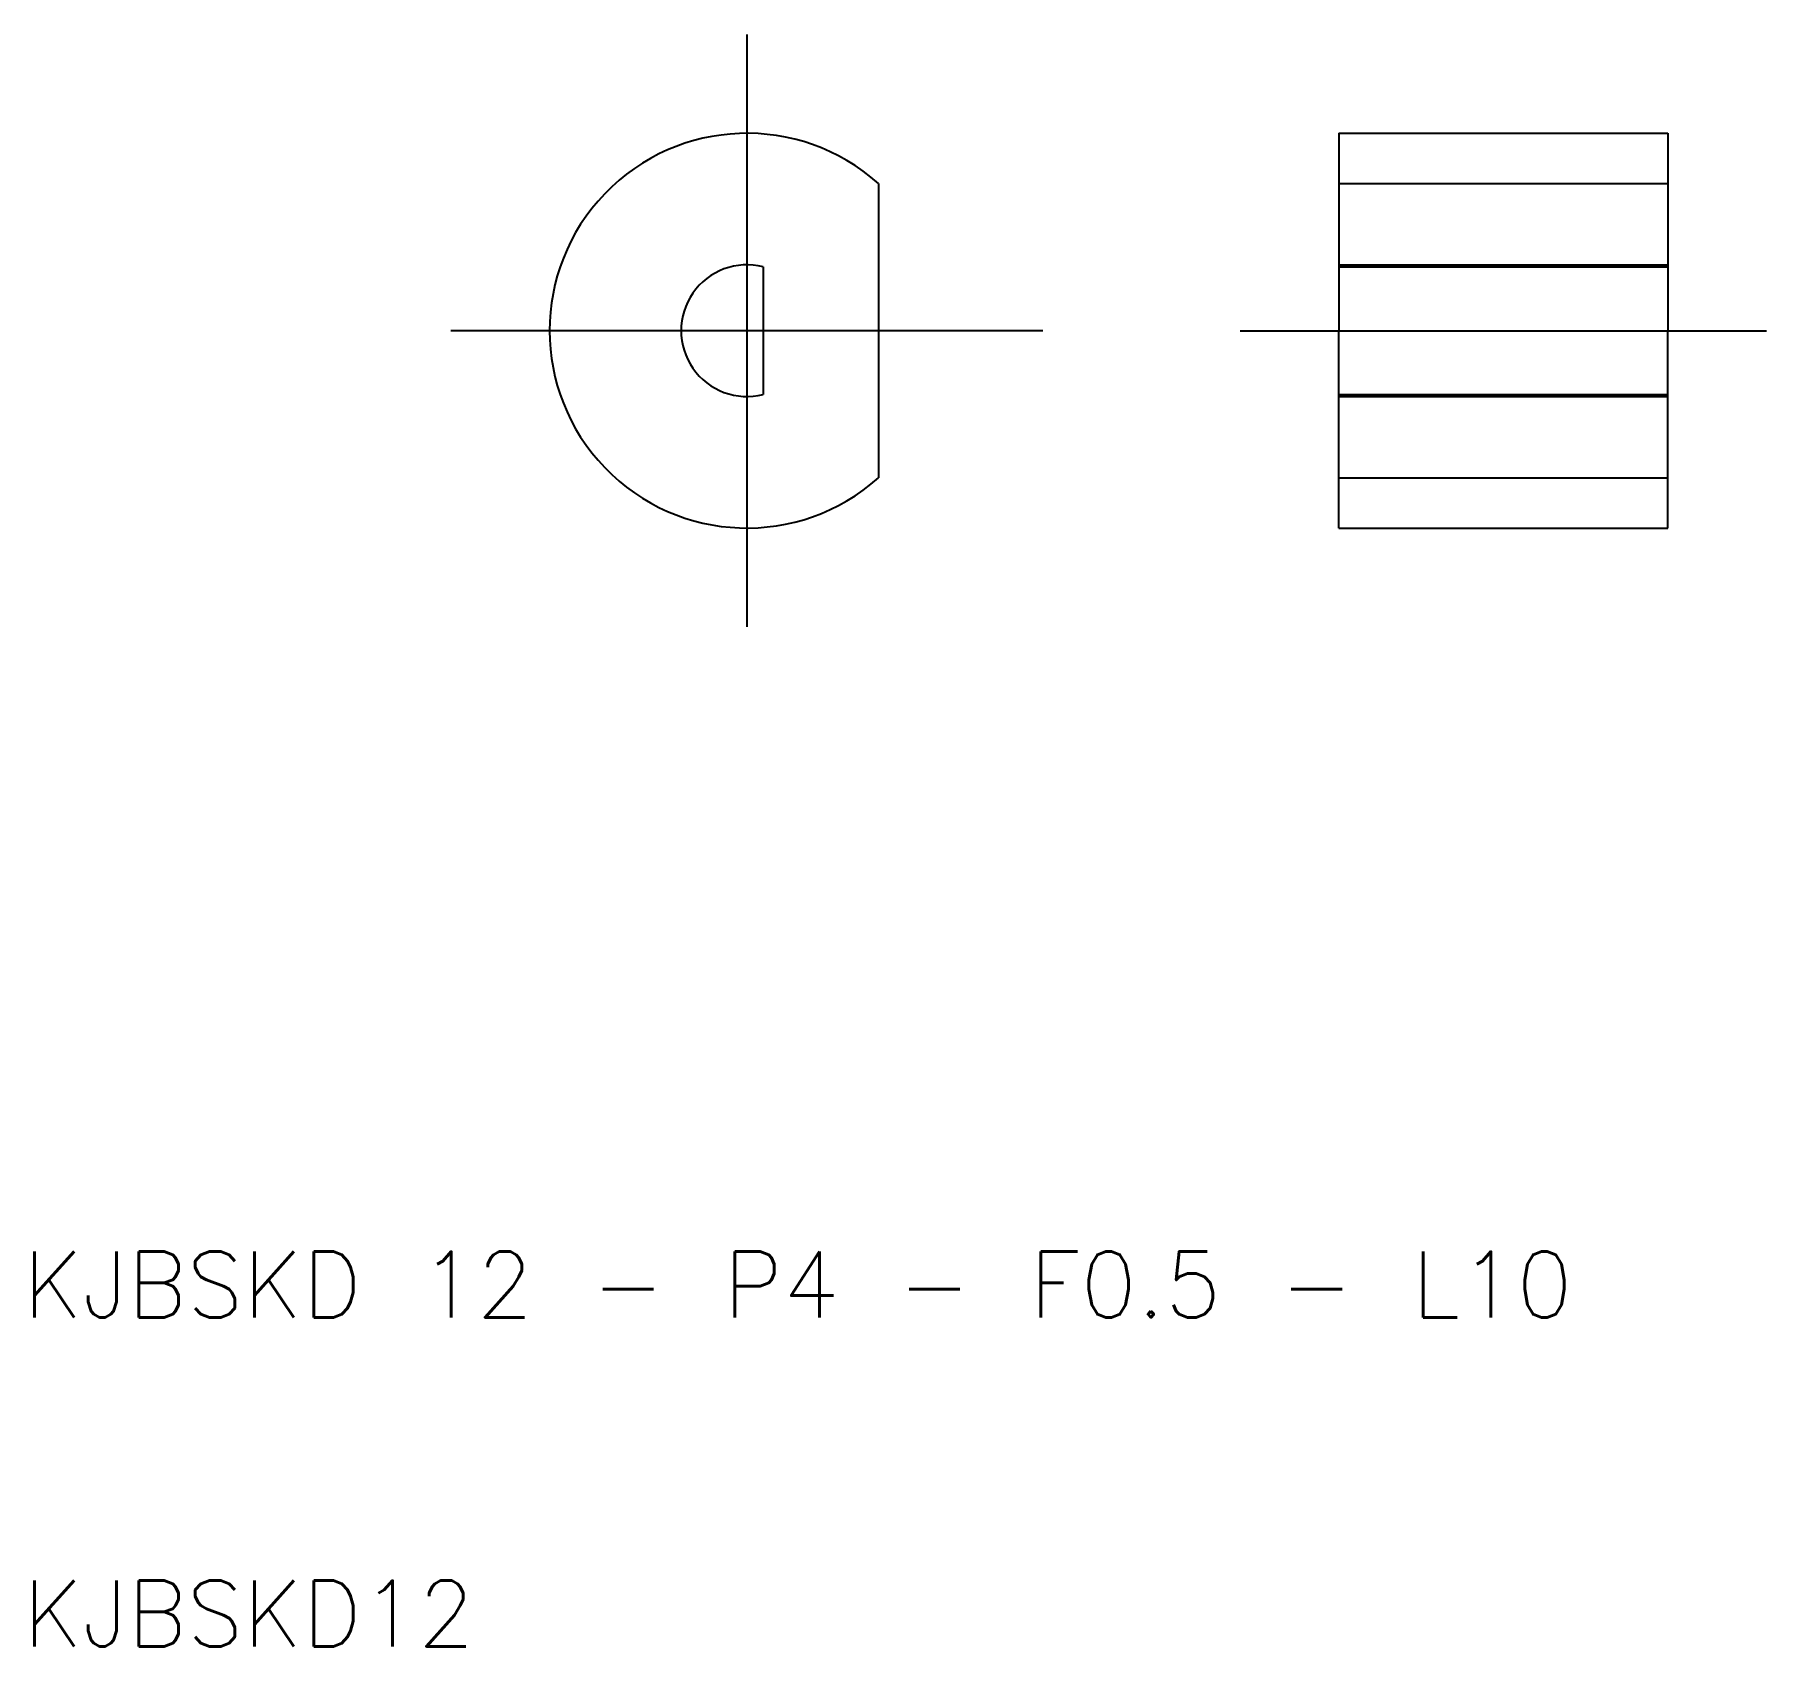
# Model space of a CAD drawing. Extents: x 10.3 to 63, y 10 to 59.
import ezdxf

# ---------------------------------------------------------------- set-up
doc = ezdxf.new("R2010")
doc.units = 0
doc.linetypes.add('CENTER', pattern=[50.8, 31.75, -6.35, 6.35, -6.35])
doc.linetypes.add('DASHED', pattern=[19.05, 12.7, -6.35])
doc.layers.get('0').update_dxf_attribs({"linetype": 'CONTINUOUS'})
doc.layers.add('CENTER', color=1, linetype='CENTER')
doc.styles.get("Standard").update_dxf_attribs({"font": 'txt.shx'})

msp = doc.modelspace()

# ---------------------------------------------------------------- linework, layer by layer
at = {"color": 7, "linetype": 'CONTINUOUS'}
for p, q in [((50, 56), (60, 56)), ((50, 56), (50, 50)), ((60, 56), (60, 50)), ((36, 54.472), (36, 45.528)), ((50, 54.472), (60, 54.472)), ((32.5, 51.936), (32.5, 48.064)), ((50, 44), (50, 50)), ((60, 44), (60, 50)), ((50, 45.528), (60, 45.528)), ((50, 44), (60, 44))]:
    msp.add_line(p, q, dxfattribs=at)
at = {"color": 3, "linetype": 'DASHED'}
for p, q in [((50, 52), (60, 52)), ((50, 51.936), (60, 51.936)), ((50, 48.064), (60, 48.064)), ((50, 48), (60, 48))]:
    msp.add_line(p, q, dxfattribs=at)
at = {"color": 7, "linetype": 'CONTINUOUS'}
for radius, start, end in [(6, 48.1897, 311.8103), (2, 75.5225, 284.4775)]:
    msp.add_arc((32, 50), radius, start, end, dxfattribs=at)
at = {"layer": 'CENTER'}
for p, q in [((32, 59), (32, 41)), ((41, 50), (23, 50)), ((47, 50), (63, 50))]:
    msp.add_line(p, q, dxfattribs=at)

# ---------------------------------------------------------------- texts
at = {"color": 7, "linetype": 'CONTINUOUS'}
for s, p in [('KJBSKD 12 - P4 - F0.5 - L10', (10, 20)), ('KJBSKD12', (10, 10))]:
    msp.add_text(s, height=2, dxfattribs=at).set_placement(p)

doc.saveas('drawing.dxf')
